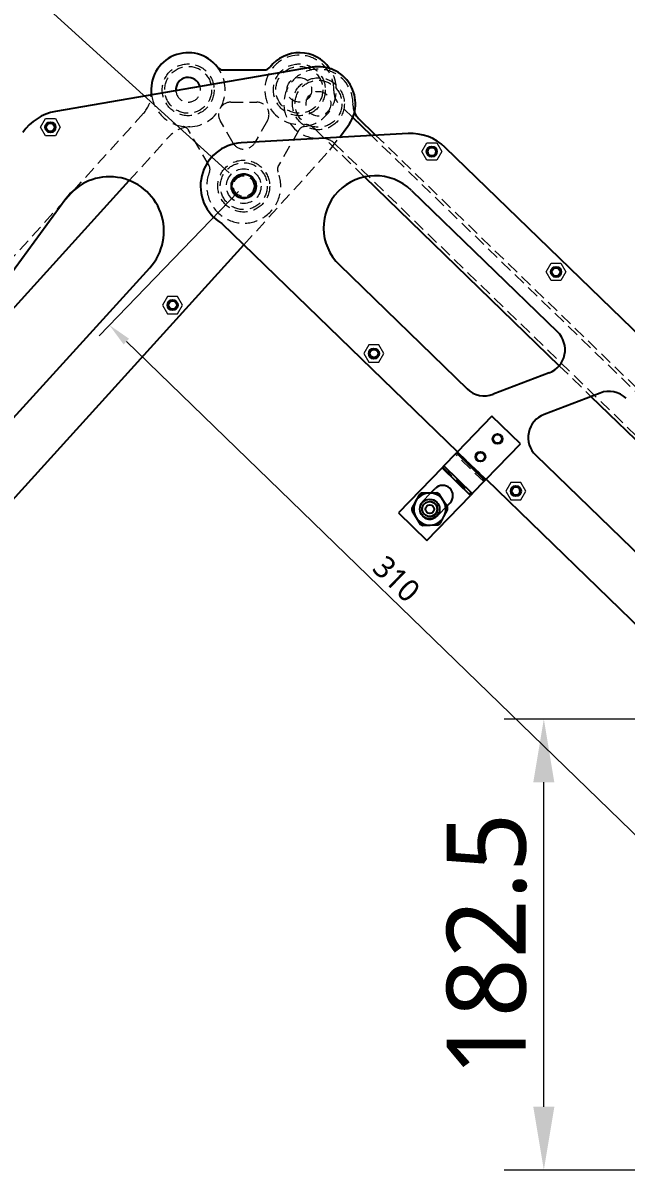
# Model space of a CAD drawing. Header units: millimetres. Extents: x -449 to 2916, y -1257 to 1632.
# Drawn here: x 1377.9 to 1622.1, y 694.8 to 1159 of the extents above; entities that cross this region are included whole.
import ezdxf

# ---------------------------------------------------------------- set-up
doc = ezdxf.new("R2010")
doc.units = ezdxf.units.MM
doc.header["$PDSIZE"] = -1
doc.linetypes.add('HIDDEN', pattern=[0.075, 0.05, -0.025])
doc.layers.add('细线层', color=252, linetype='Continuous', lineweight=13)
doc.styles.add('wf', font='')
doc.styles.get('wf').set_extended_font_data('Microsoft YaHei')
doc.dimstyles.new('wf3', dxfattribs={"dimscale": 3, "dimtxt": 3, "dimasz": 3.2, "dimexe": 2, "dimexo": 1, "dimgap": 0.8, "dimtad": 1, "dimdec": 1, "dimdsep": 46, "dimtxsty": 'wf', "dimcen": 0, "dimclrd": 6, "dimclre": 6, "dimadec": 0, "dimazin": 0, "dimtm": 1e-09, "dimtfac": 0.7, "dimtdec": 1, "dimtmove": 0, "dimatfit": 3, "dimfxl": 0, "dimtolj": 1, "dimlwd": 13, "dimlwe": 13, "dimarcsym": 0})
doc.dimstyles.new('wf8', dxfattribs={"dimscale": 8, "dimtxt": 4, "dimasz": 3.2, "dimexe": 2, "dimexo": 1, "dimgap": 0.8, "dimtad": 1, "dimdec": 1, "dimdsep": 46, "dimtxsty": 'wf', "dimcen": 0, "dimclrd": 6, "dimclre": 6, "dimadec": 0, "dimazin": 0, "dimtm": 1e-09, "dimtfac": 0.7, "dimtdec": 1, "dimtmove": 0, "dimatfit": 3, "dimfxl": 0, "dimtolj": 1, "dimlwd": 13, "dimlwe": 13, "dimarcsym": 0})

# ---------------------------------------------------------------- blocks, each defined once
blk = doc.blocks.new('*D344')
at = {"color": 6, "lineweight": 13}
for p, q in [((1461.38, 1098.32), (1368.17, 1182.91)), ((1135.15, 902.3), (1362.82, 1153.2)), ((1199.31, 809.51), (1106.09, 894.09))]:
    blk.add_line(p, q, dxfattribs=at)
at = {"color": 6}
for points in [[(1365.98, 1150.33), (1359.66, 1156.06), (1380.02, 1172.16)], [(1131.99, 905.16), (1138.31, 899.43), (1117.94, 883.34)]]:
    blk.add_solid(points, dxfattribs=at)
at = {"layer": 'Defpoints', "color": 0}
for p in [(1380.02, 1172.16), (1467.31, 1092.95), (1205.23, 804.13)]:
    blk.add_point(p, dxfattribs=at)
at = {"color": 0, "insert": (1232, 1043.16), "char_height": 32, "attachment_point": 5, "rotation": 47.7788, "style": 'wf'}
blk.add_mtext('\\A1;390', dxfattribs=at)
blk = doc.blocks.new('*D345')
at = {"color": 6, "lineweight": 13}
for p, q in [((1465.22, 1090.79), (1408.71, 1032.42)), ((1419.78, 1030.05), (1628.7, 827.78)), ((1687.94, 875.16), (1631.43, 816.79))]:
    blk.add_line(p, q, dxfattribs=at)
at = {"color": 6}
for points in [[(1420.89, 1031.2), (1418.66, 1028.9), (1412.88, 1036.73)], [(1627.59, 826.63), (1629.82, 828.93), (1635.6, 821.1)]]:
    blk.add_solid(points, dxfattribs=at)
at = {"layer": 'Defpoints', "color": 0}
for p in [(1467.31, 1092.95), (1690.03, 877.32), (1635.6, 821.1)]:
    blk.add_point(p, dxfattribs=at)
at = {"color": 0, "insert": (1529.16, 934), "char_height": 9, "attachment_point": 5, "rotation": 315.9268, "style": 'wf'}
blk.add_mtext('\\A1;310', dxfattribs=at)
blk = doc.blocks.new('*D346')
at = {"color": 6, "lineweight": 13}
for p, q in [((1682.03, 877.32), (1572.82, 877.32)), ((1588.82, 720.42), (1588.82, 851.72)), ((1684.03, 694.82), (1572.82, 694.82))]:
    blk.add_line(p, q, dxfattribs=at)
at = {"color": 6}
for points in [[(1593.08, 851.72), (1584.55, 851.72), (1588.82, 877.32)], [(1584.55, 720.42), (1593.08, 720.42), (1588.82, 694.82)]]:
    blk.add_solid(points, dxfattribs=at)
at = {"layer": 'Defpoints', "color": 0}
for p in [(1588.82, 877.32), (1690.03, 877.32), (1692.03, 694.82)]:
    blk.add_point(p, dxfattribs=at)
at = {"color": 0, "insert": (1565.79, 786.07), "char_height": 32, "attachment_point": 5, "rotation": 90, "style": 'wf'}
blk.add_mtext('\\A1;182.5', dxfattribs=at)

msp = doc.modelspace()

# ---------------------------------------------------------------- linework, layer by layer
for p, q in [((1495.001, 1141.055), (1391.025, 1123.135)), ((1459.035, 1139.948), (1475.584, 1139.948)), ((1519.01, 1113.391), (1511.471, 1120.69)), ((1520.813, 1113.493), (1513.823, 1120.261)), ((1533.837, 1114.227), (1466.324, 1110.421)), ((1506.044, 1112.66), (1509.493, 1117.2)), ((1697.049, 965.171), (1548.874, 1108.628)), ((1516.171, 1096.654), (1595.048, 1020.287)), ((1349.314, 1016.265), (1420.97, 1095.232)), ((1398.511, 1091.315), (1395.06, 1087.512)), ((1535.228, 1091.218), (1594.383, 1033.946)), ((1395.24, 1087.756), (1350.279, 1026.516)), ((1458.468, 1077.846), (1553.912, 985.441)), ((1252.011, 831.875), (1467.38, 1069.217)), ((1372.614, 997.521), (1429.266, 1059.953)), ((1506.014, 1061.043), (1557.799, 1010.907)), ((1590.999, 1017.421), (1568.326, 1008.751)), ((1611.601, 1009.24), (1588.928, 1000.57)), ((1607.914, 1007.83), (1684.967, 933.231)), ((1567.823, 999.81), (1553.789, 985.314)), ((1579.319, 988.681), (1567.823, 999.81)), ((1565.285, 974.185), (1579.319, 988.681)), ((1548.374, 979.721), (1553.46, 984.974)), ((1553.46, 984.974), (1564.955, 973.845)), ((1565.285, 974.185), (1553.789, 985.314)), ((1585.544, 984.045), (1649.704, 921.928)), ((1548.374, 979.721), (1559.87, 968.592)), ((1547.598, 978.919), (1529.953, 960.694)), ((1547.598, 978.919), (1559.093, 967.79)), ((1543.086, 968.796), (1544.817, 970.584)), ((1564.955, 973.845), (1559.87, 968.592)), ((1565.407, 974.311), (1645.709, 896.567)), ((1538.308, 968.029), (1536.872, 965.312)), ((1542.376, 968.769), (1539.305, 968.655)), ((1541.448, 949.564), (1559.093, 967.79)), ((1545.447, 968.884), (1542.376, 968.769)), ((1548.122, 965.731), (1546.487, 968.334)), ((1549.757, 963.129), (1548.122, 965.731)), ((1536.872, 965.312), (1535.435, 962.595)), ((1535.479, 961.419), (1537.114, 958.817)), ((1548.364, 959.236), (1549.801, 961.953)), ((1550.852, 964.741), (1549.574, 963.42)), ((1529.953, 960.694), (1541.448, 949.564)), ((1537.114, 958.817), (1538.748, 956.214)), ((1546.927, 956.519), (1548.364, 959.236)), ((1539.788, 955.664), (1542.86, 955.779)), ((1542.86, 955.779), (1545.931, 955.893))]:
    msp.add_line(p, q)
at = {"flags": 128}
for points in [[(1429.831, 1131.121), (1429.835, 1129.936), (1429.83, 1129.823)], [(1553.789, 985.314), (1553.745, 985.268), (1553.7, 985.222), (1553.657, 985.177), (1553.614, 985.133), (1553.573, 985.09), (1553.533, 985.05), (1553.495, 985.011), (1553.46, 984.974)], [(1547.598, 978.919), (1547.703, 979.028), (1547.808, 979.136), (1547.911, 979.242), (1548.011, 979.346), (1548.109, 979.446), (1548.202, 979.543), (1548.291, 979.635), (1548.374, 979.721)], [(1564.955, 973.845), (1564.991, 973.881), (1565.028, 973.92), (1565.068, 973.961), (1565.109, 974.004), (1565.152, 974.048), (1565.196, 974.093), (1565.24, 974.139), (1565.285, 974.185)], [(1559.87, 968.592), (1559.786, 968.506), (1559.697, 968.414), (1559.604, 968.317), (1559.506, 968.217), (1559.406, 968.113), (1559.303, 968.007), (1559.199, 967.899), (1559.093, 967.79)]]:
    msp.add_lwpolyline(points, dxfattribs=at)
for centre, radius in [((1388.988, 1116.756), 2.1), ((1388.988, 1116.756), 1.65), ((1543.46, 1106.91), 2.1), ((1543.46, 1106.91), 1.65), ((1467.309, 1092.948), 5), ((1467.309, 1092.948), 4.8), ((1593.752, 1058.22), 2.1), ((1593.752, 1058.22), 1.65), ((1438.495, 1044.826), 2.1), ((1438.495, 1044.826), 1.65), ((1520.03, 1025.203), 2.1), ((1520.03, 1025.203), 1.65), ((1570.093, 990.653), 2), ((1570.093, 990.653), 1.75), ((1563.137, 983.468), 2), ((1563.137, 983.468), 1.75), ((1577.506, 969.557), 2.1), ((1577.506, 969.557), 1.65), ((1542.618, 962.274), 4), ((1542.618, 962.274), 3), ((1542.618, 962.274), 1.75)]:
    msp.add_circle(centre, radius)
for centre, radius, start, end in [((1444.809, 1131.92), 15, 37.7851, 187.95234), ((1489.809, 1131.919), 15, 35.26711, 142.21305), ((1459.035, 1142.948), 3, 217.7851, 269.99907), ((1475.584, 1142.948), 3, 269.99907, 322.21305), ((1497.549, 1126.273), 15, 322.77879, 99.77879), ((1444.809, 1131.92), 5, 15.26561, 184.29197), ((1394.422, 1103.426), 20, 99.77879, 145.77879), ((1519.039, 1125.649), 7.5, 202.81977, 225.92682), ((1534.963, 1094.259), 20, 45.92682, 93.22686), ((1467.309, 1092.948), 17.5, 93.22686, 239.65595), ((1412.973, 1074.736), 22, 317.77879, 143.71526), ((1520.621, 1076.131), 21, 45.92682, 225.92682), ((1587.428, 1026.762), 10, 290.92682, 45.92682), ((1564.754, 1018.092), 10, 225.92682, 290.92682), ((1615.173, 999.9), 10, 45.92682, 110.92682), ((1592.5, 991.23), 10, 110.92682, 225.92682), ((1547.835, 967.662), 4.2, 315.92682, 135.92682), ((1542.618, 962.274), 6.5, 92.13282, 152.13282), ((1542.618, 962.274), 7.19, 117.43942, 126.82623), ((1542.618, 962.274), 6.5, 32.13282, 92.13282), ((1542.618, 962.274), 7.19, 57.43942, 66.82623), ((1542.618, 962.274), 6.5, 332.13282, 32.13282), ((1542.618, 962.274), 7.19, 177.43942, 186.82623), ((1542.618, 962.274), 6.5, 152.13282, 212.13282), ((1542.618, 962.274), 7.19, 357.43942, 6.82623), ((1542.618, 962.274), 6.5, 212.13282, 272.13282), ((1542.618, 962.274), 7.19, 237.43942, 246.82623), ((1542.618, 962.274), 6.5, 272.13282, 332.13282), ((1542.618, 962.274), 7.19, 297.43942, 306.82623)]:
    msp.add_arc(centre, radius, start, end)
at = {"layer": '细线层', "color": 252, "linetype": 'HIDDEN', "lineweight": 0, "ltscale": 100}
for p, q in [((1462.08, 1126.948), (1472.539, 1126.948)), ((1511.471, 1120.69), (1506.083, 1125.906)), ((1384.946, 1116.756), (1386.967, 1120.256)), ((1386.967, 1120.256), (1391.009, 1120.256)), ((1391.009, 1120.256), (1393.029, 1116.756)), ((1426.734, 1122.417), (1398.511, 1091.315)), ((1462.979, 1110.391), (1457.75, 1119.448)), ((1476.869, 1119.448), (1471.639, 1110.391)), ((1386.967, 1113.256), (1384.946, 1116.756)), ((1393.029, 1116.756), (1391.009, 1113.256)), ((1453.243, 1101.254), (1444.969, 1115.586)), ((1489.65, 1115.585), (1481.375, 1101.253)), ((1496.345, 1115.848), (1516.171, 1096.654)), ((1391.009, 1113.256), (1386.967, 1113.256)), ((1420.97, 1095.232), (1437.102, 1113.01)), ((1502.157, 1107.542), (1506.044, 1112.66)), ((1504.085, 1110.202), (1703.994, 916.657)), ((1704.647, 933.664), (1519.01, 1113.391)), ((1707.337, 932.907), (1520.813, 1113.493)), ((1539.419, 1106.91), (1541.44, 1110.41)), ((1541.44, 1110.41), (1545.481, 1110.41)), ((1545.481, 1110.41), (1547.502, 1106.91)), ((1467.38, 1069.217), (1502.157, 1107.542)), ((1541.44, 1103.41), (1539.419, 1106.91)), ((1547.502, 1106.91), (1545.481, 1103.41)), ((1545.481, 1103.41), (1541.44, 1103.41)), ((1395.06, 1087.512), (1252.727, 930.656)), ((1589.711, 1058.22), (1591.731, 1061.72)), ((1591.731, 1061.72), (1595.773, 1061.72)), ((1595.773, 1061.72), (1597.793, 1058.22)), ((1591.731, 1054.72), (1589.711, 1058.22)), ((1595.773, 1054.72), (1591.731, 1054.72)), ((1597.793, 1058.22), (1595.773, 1054.72)), ((1436.474, 1048.326), (1434.454, 1044.826)), ((1434.454, 1044.826), (1436.474, 1041.326)), ((1440.516, 1048.326), (1436.474, 1048.326)), ((1442.537, 1044.826), (1440.516, 1048.326)), ((1440.516, 1041.326), (1442.537, 1044.826)), ((1436.474, 1041.326), (1440.516, 1041.326)), ((1518.009, 1028.703), (1515.989, 1025.203)), ((1522.051, 1028.703), (1518.009, 1028.703)), ((1524.072, 1025.203), (1522.051, 1028.703)), ((1515.989, 1025.203), (1518.009, 1021.703)), ((1518.009, 1021.703), (1522.051, 1021.703)), ((1522.051, 1021.703), (1524.072, 1025.203)), ((1595.048, 1020.287), (1607.914, 1007.83)), ((1564.508, 973.383), (1553.013, 984.512)), ((1565.285, 974.185), (1553.789, 985.314)), ((1553.912, 985.441), (1565.407, 974.311)), ((1559.093, 967.79), (1547.598, 978.919)), ((1547.927, 979.259), (1559.423, 968.13)), ((1575.486, 973.057), (1573.465, 969.557)), ((1579.527, 973.057), (1575.486, 973.057)), ((1581.548, 969.557), (1579.527, 973.057)), ((1539.6, 965.195), (1543.086, 968.796)), ((1573.465, 969.557), (1575.486, 966.057)), ((1575.486, 966.057), (1579.527, 966.057)), ((1579.527, 966.057), (1581.548, 969.557)), ((1549.574, 963.42), (1545.635, 959.353))]:
    msp.add_line(p, q, dxfattribs=at)
for centre, radius in [((1444.809, 1131.92), 10.5), ((1489.809, 1131.919), 10.5), ((1444.809, 1131.92), 9.5), ((1489.809, 1131.919), 9.5), ((1489.809, 1131.919), 5), ((1497.549, 1126.273), 10.5), ((1497.549, 1126.273), 9.5), ((1497.549, 1126.273), 5), ((1467.309, 1092.948), 10.5), ((1467.309, 1092.948), 9.5), ((1467.309, 1092.948), 7), ((1467.309, 1092.948), 5.1), ((1467.309, 1092.948), 4.2), ((1542.618, 962.274), 3.219)]:
    msp.add_circle(centre, radius, dxfattribs=at)
for centre, radius, start, end in [((1489.809, 1131.919), 14, 358.33563, 273.5176), ((1444.809, 1131.92), 15, 272.5037, 37.7851), ((1497.549, 1126.273), 14, 358.33583, 273.5178), ((1489.809, 1131.919), 15, 277.7851, 35.26711), ((1444.809, 1131.92), 5, 184.29197, 15.26561), ((1417.848, 1130.481), 12, 317.77879, 356.85584), ((1444.809, 1131.92), 15, 187.95234, 262.21305), ((1511.3, 1131.295), 7.5, 178.33563, 225.92662), ((1462.08, 1121.948), 5, 89.99907, 209.99907), ((1472.539, 1121.948), 5, 329.99907, 89.99907), ((1519.039, 1125.649), 7.5, 178.33583, 202.81977), ((1445.989, 1104.946), 12, 92.5037, 137.77879), ((1442.371, 1114.086), 3, 29.99907, 82.21305), ((1492.248, 1114.085), 3, 97.7851, 149.99907), ((1491.129, 1110.46), 7.5, 45.92662, 93.5176), ((1467.309, 1112.891), 5, 209.99907, 329.99907), ((1498.868, 1104.814), 7.5, 45.92682, 93.5178), ((1450.645, 1099.754), 3, 337.7851, 29.99907), ((1483.973, 1099.753), 3, 149.99907, 202.21305), ((1467.309, 1092.948), 15, 157.7851, 22.21305), ((1542.618, 962.274), 4.2, 135.92682, 315.92682)]:
    msp.add_arc(centre, radius, start, end, dxfattribs=at)

# ---------------------------------------------------------------- dimensions: what is measured, and where the dimension line sits
dim = msp.add_aligned_dim(p1=(1205.231, 804.132), p2=(1467.309, 1092.948), distance=117.868, dimstyle='wf8')
dim.commit()
dim.dimension.update_dxf_attribs({"geometry": '*D344', "text_midpoint": (1231.996, 1043.16)})
dim = msp.add_aligned_dim(p1=(1467.309, 1092.948), p2=(1690.029, 877.32), distance=-78.25, dimstyle='wf3', override={"dimtxsty": 'wf'})
dim.commit()
dim.dimension.update_dxf_attribs({"geometry": '*D345', "text_midpoint": (1529.161, 933.998)})
dim = msp.add_linear_dim(base=(1588.817, 877.32), p1=(1692.029, 694.82), p2=(1690.029, 877.32), angle=90, dimstyle='wf8', override={"dimtxsty": 'wf'})
dim.commit()
dim.dimension.update_dxf_attribs({"geometry": '*D346', "text_midpoint": (1565.787, 786.07)})

doc.saveas('drawing.dxf')
